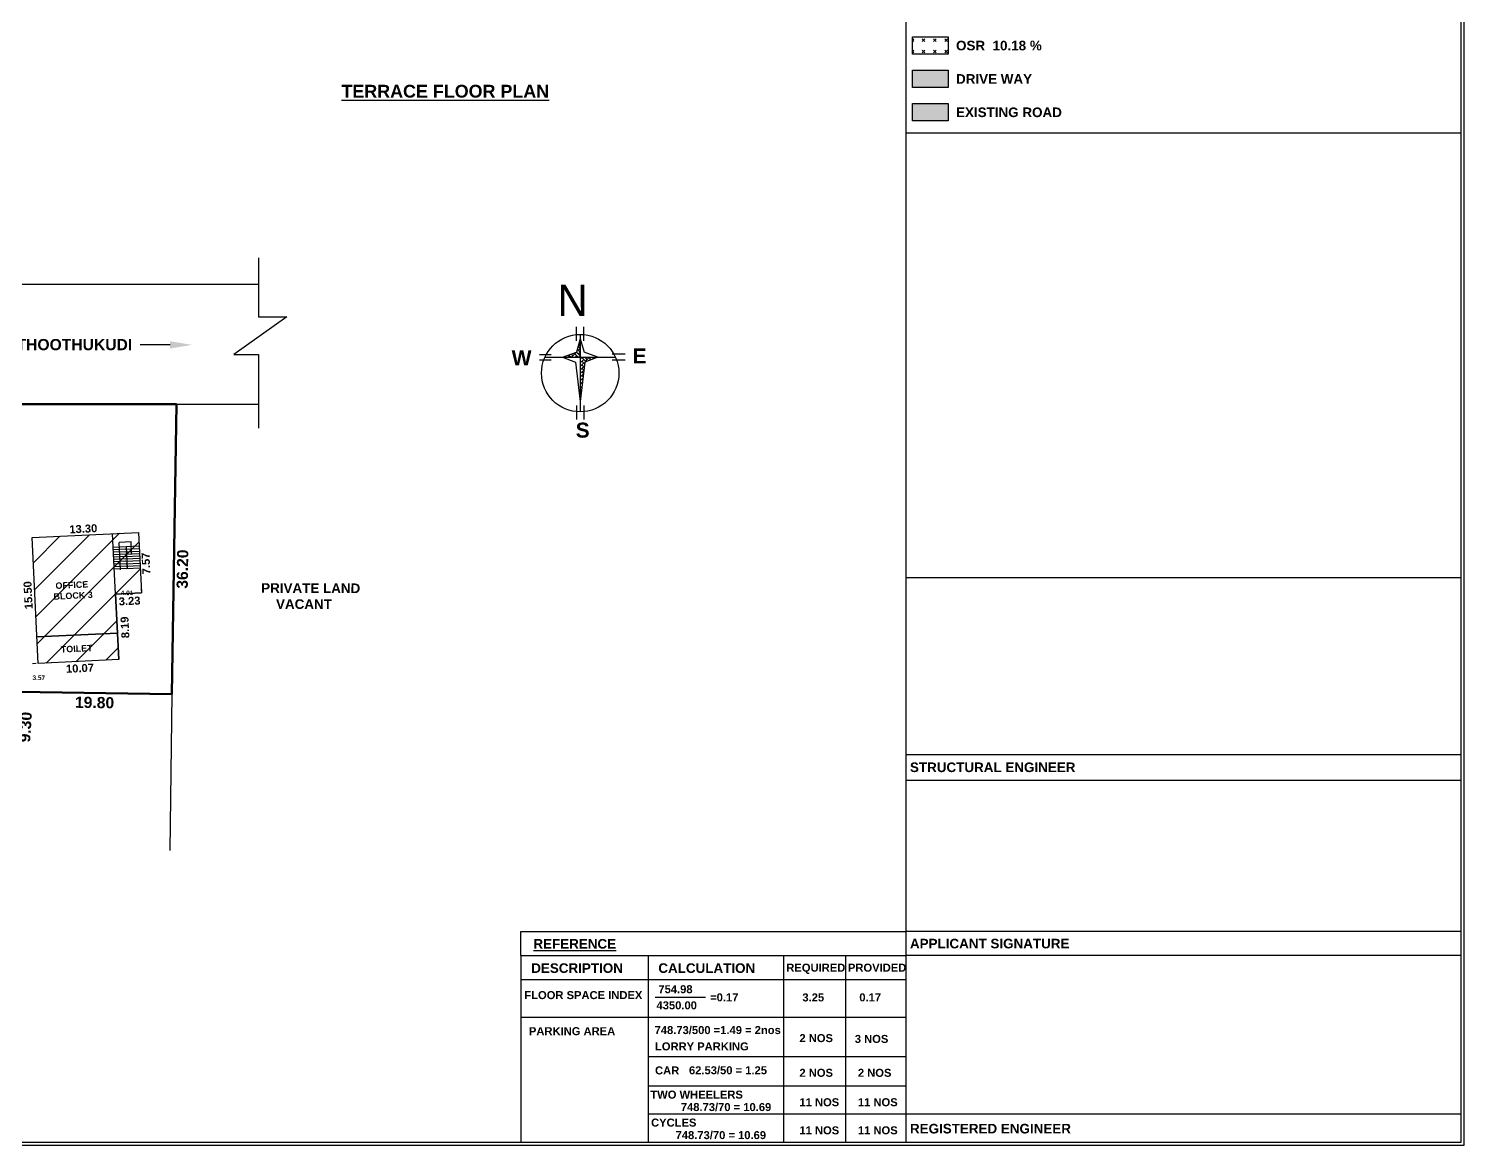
# Model space of a CAD drawing. Header units: metres. Extents: x 5701 to 70840, y 2546 to 3839.
# Drawn here: x 6046.76 to 6091.6, y 2593.85 to 2628.71 of the extents above; entities that cross this region are included whole.
import ezdxf

# ---------------------------------------------------------------- set-up
doc = ezdxf.new("R2010")
doc.units = ezdxf.units.M
doc.header["$PDMODE"] = 34
doc.styles.get("Standard").update_dxf_attribs({"font": 'arialbd.ttf'})
doc.dimstyles.get("Standard").update_dxf_attribs({"dimtxt": 0.18, "dimasz": 0.18, "dimexe": 0.18, "dimexo": 0.0625, "dimgap": 0.09, "dimtad": 0, "dimtih": 1, "dimtoh": 1, "dimdec": 4, "dimzin": 0, "dimdsep": 46, "dimtxsty": 'Standard', "dimcen": 0.09, "dimsd1": 1, "dimsd2": 1, "dimadec": 0, "dimazin": 0, "dimtfac": 1, "dimtdec": 4, "dimtofl": 0, "dimtmove": 0, "dimatfit": 3, "dimfxl": 0, "dimtolj": 1, "dimtzin": 0, "dimarcsym": 0})

# ---------------------------------------------------------------- blocks, each defined once
blk = doc.blocks.new('*D25')
at = {"color": 0, "lineweight": -2}
for p, q in [((6046.992, 2608.893), (6046.875, 2608.888)), ((6047.029, 2608), (6046.911, 2607.995))]:
    blk.add_line(p, q, dxfattribs=at)
at = {"layer": 'Defpoints', "color": 0}
for p in [(6047.054, 2608.895), (6047.091, 2608.003), (6047.091, 2608.003)]:
    blk.add_point(p, dxfattribs=at)
at = {"color": 0, "insert": (6047.073, 2608.449), "char_height": 0.18, "attachment_point": 5}
blk.add_mtext('\\A1;{\\H0.8x;3.57}', dxfattribs=at)
blk = doc.blocks.new('*D26')
at = {"color": 0, "lineweight": -2}
for p, q in [((6050.277, 2611.162), (6050.277, 2611.28)), ((6051.28, 2611.162), (6051.28, 2611.28))]:
    blk.add_line(p, q, dxfattribs=at)
at = {"layer": 'Defpoints', "color": 0}
for p in [(6050.277, 2611.1), (6051.28, 2611.1), (6051.28, 2611.1)]:
    blk.add_point(p, dxfattribs=at)
at = {"color": 0, "insert": (6049.829, 2611.1), "char_height": 0.18, "attachment_point": 5}
blk.add_mtext('\\A1;{\\H0.8x;4.01}', dxfattribs=at)
blk = doc.blocks.new('DESW')
h = blk.add_hatch()
h.set_pattern_fill('AR-HBONE', color=3, scale=0.017031, style=0)
h.set_pattern_definition([(45, (44363.119984, 26900.29796), (0, 0.096343617), [0.204375675, -0.068125225]), (135, (44363.168156, 26900.34613), (0, 0.096343617), [0.204375675, -0.068125225])])
h.paths.add_polyline_path([(44559.111, 26946.689), (44558.741, 26946.55), (44559.213, 26946.55), (44559.213, 26947.047)])
h.paths.add_polyline_path([(44559.213, 26945.359), (44559.34, 26946.419), (44559.685, 26946.55), (44559.213, 26946.55)])
for p, q in [((44559.114, 26946.991), (44559.114, 26947.367)), ((44559.114, 26946.991), (44559.114, 26947.367)), ((44559.313, 26946.991), (44559.313, 26947.367)), ((44559.313, 26946.991), (44559.313, 26947.367)), ((44559.213, 26947.047), (44559.111, 26946.689)), ((44559.213, 26947.047), (44559.316, 26946.689)), ((44558.121, 26946.621), (44558.435, 26946.621)), ((44558.121, 26946.478), (44558.435, 26946.478)), ((44558.741, 26946.55), (44559.111, 26946.689)), ((44558.741, 26946.55), (44559.087, 26946.419)), ((44559.087, 26946.419), (44559.213, 26945.359)), ((44559.34, 26946.419), (44559.213, 26945.359)), ((44559.685, 26946.55), (44559.316, 26946.689)), ((44559.685, 26946.55), (44559.34, 26946.419)), ((44560.42, 26946.63), (44560.071, 26946.63)), ((44560.42, 26946.471), (44560.071, 26946.471)), ((44559.114, 26945.252), (44559.114, 26944.877)), ((44559.313, 26945.252), (44559.313, 26944.877))]:
    blk.add_line(p, q)
for points in [[(44559.213, 26947.164), (44559.213, 26945.08)], [(44558.263, 26946.55), (44560.163, 26946.55)]]:
    blk.add_lwpolyline(points)
blk.add_circle((44559.213, 26946.122), 1.042)
at = {"attachment_point": 1}
for s, insert, char_height, width in [('{\\fCommercialScript BT|b0|i0|c0|p66;N}', (44558.602, 26948.505), 0.8424, 1.21037), ('W', (44557.368, 26946.735), 0.404, 0.24035), ('E', (44560.626, 26946.788), 0.404, 0.24035), ('S', (44559.092, 26944.79), 0.404, 0.24035)]:
    blk.add_mtext(s, dxfattribs=dict(at, insert=insert, char_height=char_height, width=width))

msp = doc.modelspace()

# ---------------------------------------------------------------- hatches: boundary and pattern name
h = msp.add_hatch()
h.set_pattern_fill('CROSS', color=3, angle=45)
h.set_pattern_definition([(45, (5921.22265, 2170.1079), (0, 0.35355339), [0.125, -0.375]), (135, (5921.31104, 2170.1079), (-0.35355339, 1e-16), [0.125, -0.375])])
h.paths.add_polyline_path([(6074.36465, 2628.46273), (6074.36465, 2627.92492), (6075.47326, 2627.92492), (6075.47326, 2628.46273)])
h = msp.add_hatch(color=24)
h.dxf.hatch_style = 1
h.paths.add_polyline_path([(6075.47326, 2626.88302), (6075.47326, 2627.42083), (6074.36465, 2627.42083), (6074.36465, 2626.88302)])
h = msp.add_hatch(color=2)
h.dxf.hatch_style = 1
h.paths.add_polyline_path([(6075.47326, 2625.84112), (6075.47326, 2626.37893), (6074.36465, 2626.37893), (6074.36465, 2625.84112)])
h = msp.add_hatch()
h.set_pattern_fill('ANSI31', color=1, scale=5)
h.set_pattern_definition([(45, (-13303.9525, -33870.2442), (-0.441941738, 0.441941738), [])])
h.paths.add_polyline_path([(6049.47014, 2611.06061), (6050.2767, 2611.0996), (6050.18539, 2612.98864), (6046.86427, 2612.82811), (6047.05437, 2608.89521), (6049.56893, 2609.01675)])

# ---------------------------------------------------------------- linework, layer by layer
for p, q in [((6074.15734, 2677.75317), (6074.15734, 2593.95317)), ((6074.15734, 2625.46871), (6091.49879, 2625.46871)), ((6053.93977, 2621.56413), (6053.93977, 2619.7236)), ((6010.78323, 2620.73795), (6053.93977, 2620.73795)), ((6054.81634, 2619.7236), (6053.16789, 2618.54793)), ((6053.93977, 2619.7236), (6054.81634, 2619.7236)), ((6053.16789, 2618.54793), (6053.93977, 2618.54793)), ((6053.93977, 2618.54793), (6053.93977, 2616.24629)), ((6051.3772, 2616.98795), (6053.93977, 2616.98795)), ((6050.20627, 2612.55664), (6049.39971, 2612.51766)), ((6049.95449, 2612.69097), (6049.57993, 2612.67286)), ((6049.62133, 2611.81632), (6049.57993, 2612.67286)), ((6049.80299, 2612.53715), (6049.83558, 2611.86294)), ((6049.80686, 2611.86155), (6049.4323, 2611.84345)), ((6049.80686, 2611.86155), (6050.23886, 2611.88243)), ((6074.15734, 2611.58097), (6091.49879, 2611.58097)), ((6051.2272, 2607.93919), (6051.16913, 2603.05185)), ((6074.15734, 2606.05072), (6091.49879, 2606.05072)), ((6074.15734, 2605.25072), (6091.49879, 2605.25072)), ((6062.1283, 2600.5282), (6074.15734, 2600.5282)), ((6062.1283, 2599.7782), (6062.1283, 2600.5282)), ((6074.15734, 2600.54091), (6091.49879, 2600.54091)), ((6062.1283, 2599.7782), (6074.15734, 2599.7782)), ((6062.1283, 2599.7782), (6062.1283, 2593.95317)), ((6066.10299, 2599.7782), (6066.10299, 2599.0282)), ((6070.33321, 2599.7782), (6070.33321, 2599.0282)), ((6072.27703, 2599.0282), (6072.27703, 2599.7782)), ((6074.15734, 2599.79091), (6091.49879, 2599.79091)), ((6062.1283, 2599.0282), (6074.15734, 2599.0282)), ((6066.10299, 2599.02934), (6066.10299, 2593.95317)), ((6070.33321, 2599.02934), (6070.33321, 2593.95317)), ((6072.27703, 2593.95317), (6072.27703, 2599.02934)), ((6066.32281, 2598.48176), (6067.90059, 2598.48176)), ((6062.1283, 2597.84941), (6074.15734, 2597.84941)), ((6066.10299, 2596.62656), (6074.15734, 2596.62656)), ((6066.10299, 2595.70807), (6074.15734, 2595.70807)), ((6066.10299, 2594.83062), (6074.15734, 2594.83062)), ((6074.15734, 2594.83062), (6091.49879, 2594.83062)), ((6062.1283, 2593.95317), (6074.15734, 2593.95317))]:
    msp.add_line(p, q)
at = {"color": 1, "lineweight": 60}
for p, q in [((6015.8847, 2616.98795), (6051.3772, 2616.98795)), ((6051.3772, 2616.98795), (6051.2272, 2607.93919)), ((6051.2272, 2607.93919), (6046.42777, 2608.01315))]:
    msp.add_line(p, q, dxfattribs=at)
at = {"color": 5}
for p, q in [((6046.86427, 2612.82811), (6050.18539, 2612.98864)), ((6049.47014, 2611.06061), (6049.37883, 2612.94965)), ((6050.18539, 2612.98864), (6050.2767, 2611.0996)), ((6047.05437, 2608.89521), (6046.86427, 2612.82811)), ((6049.47014, 2611.06061), (6050.2767, 2611.0996)), ((6049.56893, 2609.01675), (6049.47014, 2611.06061)), ((6049.52886, 2609.84578), (6047.01429, 2609.72424)), ((6049.56893, 2609.01675), (6047.05437, 2608.89521))]:
    msp.add_line(p, q, dxfattribs=at)
for points in [[(5971.59879, 2677.85317), (5971.59879, 2593.85317), (6091.59879, 2593.85317), (6091.59879, 2677.85317)], [(5971.69879, 2677.75317), (5971.69879, 2593.95317), (6091.49879, 2593.95317), (6091.49879, 2677.75317)], [(6075.47326, 2626.88302), (6074.36465, 2626.88302), (6074.36465, 2627.42083), (6075.47326, 2627.42083)], [(6075.47326, 2625.84112), (6074.36465, 2625.84112), (6074.36465, 2626.37893), (6075.47326, 2626.37893)]]:
    msp.add_lwpolyline(points, close=True)
at = {"color": 3}
msp.add_lwpolyline([(6075.47326, 2627.92492), (6074.36465, 2627.92492), (6074.36465, 2628.46273), (6075.47326, 2628.46273)], close=True, dxfattribs=at)
for points in [[(6051.17226, 2618.84322), (6050.23576, 2618.84322)], [(6049.46992, 2611.06509), (6049.37883, 2612.94965)], [(6049.7779, 2612.46085), (6050.20989, 2612.48173)], [(6049.7779, 2612.46085), (6049.40333, 2612.44275)], [(6049.78152, 2612.38594), (6049.40696, 2612.36783)], [(6049.78514, 2612.31103), (6049.41058, 2612.29292)], [(6049.78876, 2612.23611), (6049.4142, 2612.21801)], [(6049.79238, 2612.1612), (6049.41782, 2612.1431)], [(6049.796, 2612.08629), (6049.42144, 2612.06818)], [(6049.78152, 2612.38594), (6050.21351, 2612.40682)], [(6049.78514, 2612.31103), (6050.21713, 2612.33191)], [(6049.78876, 2612.23611), (6050.22076, 2612.25699)], [(6049.79238, 2612.1612), (6050.22438, 2612.18208)], [(6049.796, 2612.08629), (6050.228, 2612.10717)], [(6049.79962, 2612.01138), (6050.23162, 2612.03226)], [(6049.79962, 2612.01138), (6049.42506, 2611.99327)], [(6049.80324, 2611.93646), (6049.42868, 2611.91836)], [(6049.80324, 2611.93646), (6050.23524, 2611.95734)], [(6047.01429, 2609.72424), (6049.52886, 2609.84578)]]:
    msp.add_lwpolyline(points)
at = {"color": 1}
msp.add_lwpolyline([(6047.05437, 2608.89521), (6046.86427, 2612.82811), (6050.18539, 2612.98864), (6050.2767, 2611.0996), (6049.47014, 2611.06061), (6049.56893, 2609.01675)], close=True, dxfattribs=at)
msp.add_solid([(6051.17226, 2618.95822), (6051.86226, 2618.84322), (6051.17226, 2618.72822)])

# ---------------------------------------------------------------- block references
at = {"xscale": 1.159774999999998, "yscale": 1.159774999999998, "zscale": 1.159774999999998}
msp.add_blockref('DESW', (-45614.678, -28633.47791), dxfattribs=at)

# ---------------------------------------------------------------- texts
at = {"attachment_point": 1}
for s, width, gutter_width, insert, char_height in [('OSR  10.18 %', 8.5184755, 1, (6075.72292, 2628.3392), 0.3), ('DRIVE WAY', 8.5184755, 1, (6075.72292, 2627.2973), 0.3), ('{\\LTERRACE FLOOR PLAN}', 6.6942004, 1, (6056.5256, 2626.96361), 0.4), ('EXISTING ROAD', 8.5184755, 1, (6075.72292, 2626.2554), 0.3), ('TO THOOTHUKUDI', 20.1984451, 1, (6045.56275, 2619.02751), 0.35), ('{\\LREFERENCE}', 6.0144278, 12.5, (6062.52086, 2600.29314), 0.3), ('DESCRIPTION', 1.0404575, 12.5, (6062.45407, 2599.53491), 0.3), ('CALCULATION', 1.0404575, 12.5, (6066.42387, 2599.53491), 0.3), ('REQUIRED', 0.4347451, 12.5, (6070.42114, 2599.52359), 0.25), ('PROVIDED', 0.4347451, 12.5, (6072.34606, 2599.52359), 0.25), ('FLOOR SPACE INDEX', 3.7417391, 12.5, (6062.23914, 2598.66659), 0.25), ('754.98', 3.2434919, 12.5, (6066.42539, 2598.85142), 0.25), ('=0.17', 0.5812885, 12.5, (6068.04225, 2598.59677), 0.25), ('3.25', 3.4633069, 12.5, (6070.92427, 2598.59425), 0.25), ('0.17', 2.6501734, 12.5, (6072.70233, 2598.59677), 0.25), ('4350.00', 3.2434919, 12.5, (6066.36677, 2598.34786), 0.25), ('PARKING AREA', 3.7417391, 12.5, (6062.38079, 2597.54064), 0.25), ('748.73/500 =1.49 = 2nos', 4.6112294, 12.5, (6066.30771, 2597.57522), 0.25), ('2 NOS', 2.7550142, 12.5, (6070.83146, 2597.32371), 0.25), ('3 NOS', 2.7550142, 12.5, (6072.56067, 2597.29919), 0.25), ('LORRY PARKING', 6.2867079, 12.5, (6066.31881, 2597.06563), 0.25), ('CAR', 6.2867079, 12.5, (6066.32098, 2596.31531), 0.25), ('62.53/50 = 1.25', 4.6112294, 12.5, (6067.38097, 2596.32029), 0.25), ('2 NOS', 2.7550142, 12.5, (6070.83146, 2596.24042), 0.25), ('2 NOS', 2.7550142, 12.5, (6072.65804, 2596.24042), 0.25), ('TWO WHEELERS', 6.2867079, 12.5, (6066.17476, 2595.5604), 0.25), ('748.73/70 = 10.69', 4.6112294, 12.5, (6067.12606, 2595.17104), 0.25), ('11 NOS', 2.7550142, 12.5, (6070.83146, 2595.32193), 0.25), ('11 NOS', 2.7550142, 12.5, (6072.65804, 2595.32193), 0.25), ('CYCLES', 6.2867079, 12.5, (6066.19728, 2594.68686), 0.25), ('748.73/70 = 10.69', 4.6112294, 12.5, (6066.96326, 2594.29544), 0.25), ('11 NOS', 2.7550142, 12.5, (6070.83146, 2594.44448), 0.25), ('11 NOS', 2.7550142, 12.5, (6072.65804, 2594.44448), 0.25)]:
    msp.add_mtext_dynamic_manual_height_columns(s, width=width, gutter_width=gutter_width, heights=[0], dxfattribs=dict(at, insert=insert, char_height=char_height))
for s, width, heights, insert, char_height, rotation in [('13.30', 4.1805542, [0], (6048.01968, 2613.20561), 0.25, 2.76723), ('7.57', 4.1805542, [0], (6050.31127, 2611.67274), 0.25, 92.76723), ('36.20', 17.0321807, [0], (6051.37401, 2611.23412), 0.35, 89.050305), ('15.50', 4.1805542, [0], (6046.63401, 2610.58405), 0.25, 92.76723), (' OFFICE\\PBLOCK 3', 5.397777, [0], (6047.51043, 2611.41784), 0.2, 2.76723), ('PRIVATE LAND\\P    VACANT', 27.4729808, [6.74461], (6054.01849, 2611.4034), 0.3, 359.818097), ('3.23', 4.1805542, [0], (6049.56283, 2610.95667), 0.25, 2.76723), ('8.19', 4.1805542, [0], (6049.65349, 2609.67791), 0.25, 92.76723), ('TOILET', 2.6527728, [0], (6047.75547, 2609.43457), 0.2, 2.76723), ('10.07', 4.1805542, [0], (6047.91511, 2608.85185), 0.25, 2.76723), ('19.80', 17.0321807, [0], (6048.20617, 2607.86304), 0.35, 359.079385), ('9.30', 17.0321807, [0], (6046.45113, 2606.44621), 0.35, 86.496155)]:
    msp.add_mtext_dynamic_manual_height_columns(s, width=width, gutter_width=1, heights=heights, dxfattribs=dict(at, insert=insert, char_height=char_height, rotation=rotation))
at = {"char_height": 0.3, "attachment_point": 1}
for s, insert, width in [('STRUCTURAL ENGINEER', (6074.28387, 2605.80537), 10.9508799), ('APPLICANT SIGNATURE', (6074.28387, 2600.30082), 5.4421278), ('REGISTERED ENGINEER', (6074.28387, 2594.52255), 5.4421278)]:
    msp.add_mtext(s, dxfattribs=dict(at, insert=insert, width=width))

# ---------------------------------------------------------------- dimensions: what is measured, and where the dimension line sits
for p1, p2, text, picture, middle in [((6050.2767, 2611.0996), (6051.27959, 2611.0996), '{\\H0.8x;4.01}', '*D26', (6049.82915, 2611.0996)), ((6047.05437, 2608.89521), (6047.09131, 2608.00293), '{\\H0.8x;3.57}', '*D25', (6047.07284, 2608.44907))]:
    dim = msp.add_aligned_dim(p1=p1, p2=p2, distance=0, text=text, dimstyle='Standard')
    dim.commit()
    dim.dimension.update_dxf_attribs({"geometry": picture, "text_midpoint": middle})

# ---------------------------------------------------------------- leaders
msp.add_leader([(6049.97242, 2612.32008), (6049.95449, 2612.69097)], dimstyle='Standard', override={"dimgap": 0.09, "dimtad": 0})

doc.saveas('drawing.dxf')
